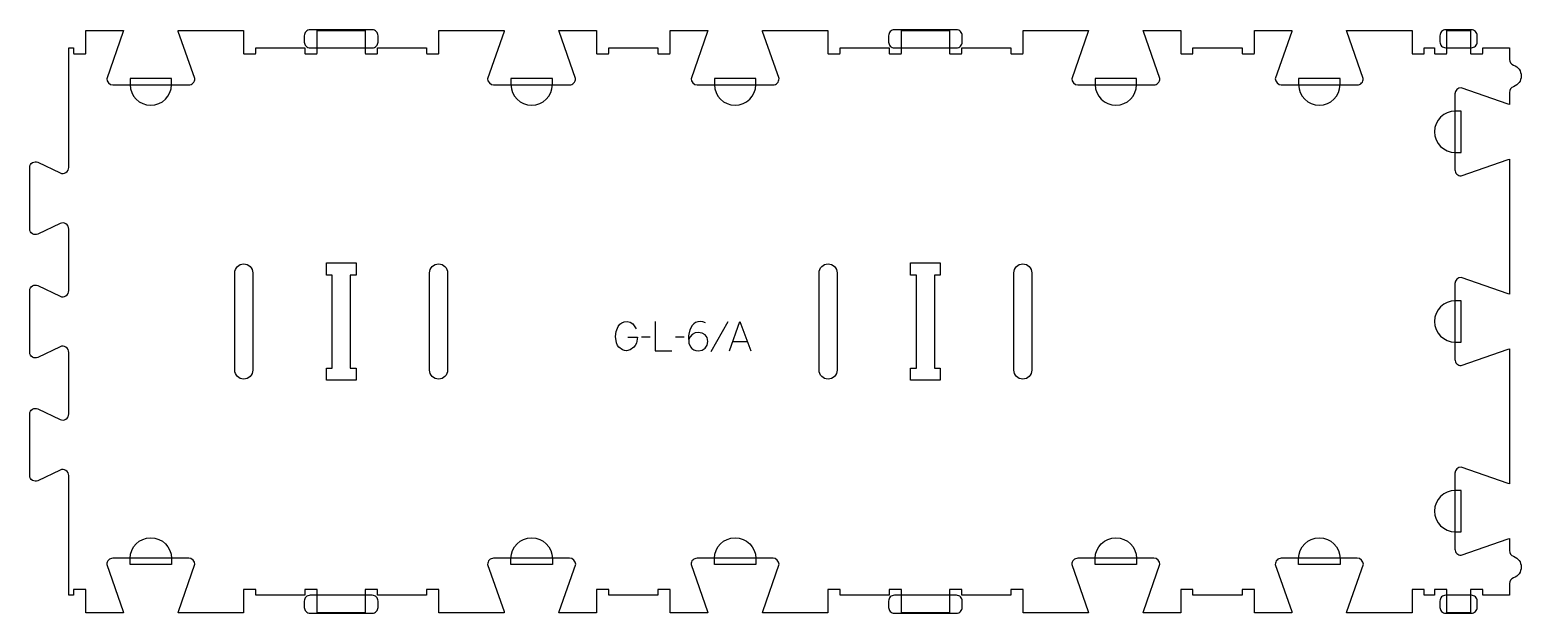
# Model space of a CAD drawing. Header units: millimetres. Extents: x -763 to 769, y -300 to 300.
import ezdxf

# ---------------------------------------------------------------- set-up
doc = ezdxf.new("R2010")
doc.units = ezdxf.units.MM
for name, color, linetype, true_color in [('1_ANYTOOL_1MMDEEP_LABELS_S', 2, 'Continuous', 0xffff00), ('3_ANYTOOL_CUTTHROUGH_INSID', 4, 'Continuous', 0x00ffff), ('4_ANYTOOL_CUTTHROUGH_OUTSI', 5, 'Continuous', 0x0000ff), ('5_ANYTOOL_HALF_MILL_9MM_IN', 3, 'Continuous', 0x00ff00)]:
    doc.layers.add(name, color=color, linetype=linetype, true_color=true_color)

msp = doc.modelspace()

# ---------------------------------------------------------------- linework, layer by layer
at = {"layer": '1_ANYTOOL_1MMDEEP_LABELS_S'}
for p, q in [((-45.9, -0.5), (-63.1, -31.2)), ((-125.5, -16.1), (-134.3, -16.2)), ((-90.6, -16.1), (-99.4, -16.2)), ((-40.7, -20.4), (-25.8, -20.4))]:
    msp.add_line(p, q, dxfattribs=at)
for points in [[(-148.4, -16.2), (-138.6, -16.2), (-139.6, -22.2), (-140.8, -24.5), (-142.3, -26.5), (-146, -29.1), (-150, -30), (-152, -29.8), (-154, -29.2), (-157.6, -26.5), (-159.1, -24.5), (-160.2, -22), (-161, -15.5), (-160.4, -10.2), (-158.4, -5.1), (-156.8, -2.8), (-154.8, -1.3), (-152.3, -0.3), (-149.3, 0), (-146.1, -0.6), (-143.5, -2.3), (-139.8, -7.4)], [(-120.3, 0), (-120.3, -30), (-103.2, -30)], [(-68.7, -1.5), (-71.5, -0.4), (-74.3, 0), (-76.7, -0.3), (-78.9, -1), (-80.8, -2.3), (-82.4, -4.2), (-84.8, -8.4), (-85.9, -12.9), (-86.2, -14.7), (-85.7, -22.2), (-84, -26.2), (-82.6, -27.9), (-80.8, -29.1), (-78.6, -29.8), (-76, -30), (-72.1, -29.3), (-69.1, -27.4), (-67.1, -24.4), (-66.5, -20.5), (-67.1, -16.6), (-68, -15), (-69.1, -13.7), (-72.2, -11.9), (-76.1, -11.3), (-79.5, -11.8), (-82.3, -13.2), (-84.5, -15.6), (-86.3, -18.8)], [(-44.2, -30), (-33.3, 0), (-22.2, -30)]]:
    msp.add_lwpolyline(points, dxfattribs=at)
at = {"layer": '3_ANYTOOL_CUTTHROUGH_INSID'}
for points in [[(-533.6, -50, -1), (-552.1, -50), (-552.1, 50, -1), (-533.6, 50)], [(-352.1, -50), (-352.1, 50, -1), (-333.6, 50), (-333.6, -50, -1)], [(66.4, -50, -1), (47.9, -50), (47.9, 50, -1), (66.4, 50)], [(247.9, -50), (247.9, 50, -1), (266.4, 50), (266.4, -50, -1)]]:
    msp.add_lwpolyline(points, format="xyb", close=True, dxfattribs=at)
for points in [[(-458.1, 60.2), (-427.6, 60.2), (-427.6, 47.7), (-433.6, 47.7), (-433.6, -47.8), (-427.6, -47.8), (-427.6, -60.3), (-458.1, -60.3), (-458.1, -47.8), (-452.1, -47.8), (-452.1, 47.7), (-458.1, 47.7)], [(141.9, 60.2), (172.4, 60.2), (172.4, 47.7), (166.4, 47.7), (166.4, -47.8), (172.4, -47.8), (172.4, -60.3), (141.9, -60.3), (141.9, -47.8), (147.9, -47.8), (147.9, 47.7), (141.9, 47.7)]]:
    msp.add_lwpolyline(points, close=True, dxfattribs=at)
at = {"layer": '4_ANYTOOL_CUTTHROUGH_OUTSI'}
msp.add_lwpolyline([(324.6, 299.2), (324.4, 297.9), (307.5, 249.5), (307.9, 247.2), (309.3, 245.1), (311.4, 243.7), (313.7, 243.2), (391.7, 243.2, 0.419618), (397.9, 249.6), (381, 297.9), (380.8, 299.2), (419.4, 299.2), (419.4, 275.5, 0.414214), (419.7, 275.2), (431.7, 275.2, 0.414214), (431.9, 275.5), (431.9, 281.2), (482.4, 281.2), (482.4, 275.5, 0.414214), (482.7, 275.2), (494.7, 275.2, 0.414214), (494.9, 275.5), (494.9, 299.2), (533.5, 299.2), (533.3, 297.9), (516.4, 249.5), (516.8, 247.2), (518.2, 245.1), (520.3, 243.7), (522.6, 243.2), (600.6, 243.2, 0.419618), (606.8, 249.6), (589.9, 297.9), (589.7, 299.2), (656.9, 299.2), (656.9, 275.5, 0.414214), (657.2, 275.2), (669.2, 275.2, 0.414214), (669.4, 275.5), (669.4, 281.2), (679.9, 281.2), (679.9, 275.5, 0.414214), (680.2, 275.2), (692.2, 275.2, 0.414214), (692.4, 275.5), (692.4, 299.2), (716.9, 299.2), (716.9, 275.5, 0.414214), (717.2, 275.2), (729.2, 275.2, 0.414214), (729.4, 275.5), (729.4, 281.2), (756.9, 281.2), (756.9, 269.3, 0.317837), (761.1, 263.5, -0.707107), (761.1, 241.3, 0.317837), (756.9, 235.4), (756.9, 223), (755.5, 223.2), (707.2, 240.1), (704.9, 239.7), (702.7, 238.3), (701.3, 236.2), (700.9, 233.9), (700.9, 155.9, 0.419618), (707.2, 149.7), (755.5, 166.6), (756.9, 166.8), (756.9, 28.1), (755.5, 28.3), (707.2, 45.2), (704.9, 44.8), (702.7, 43.4), (701.3, 41.3), (700.9, 39), (700.9, -39, 0.419618), (707.2, -45.2), (755.5, -28.3), (756.9, -28.1), (756.9, -166.8), (755.5, -166.6), (707.2, -149.7), (704.9, -150.1), (702.7, -151.5), (701.3, -153.6), (700.9, -155.9), (700.9, -233.9, 0.419618), (707.2, -240.1), (755.5, -223.2), (756.9, -223), (756.9, -235.4, 0.317837), (761.1, -241.3, -0.707107), (761.1, -263.5, 0.317837), (756.9, -269.3), (756.9, -281.3), (729.4, -281.3), (729.4, -275.5, 0.414214), (729.2, -275.3), (717.2, -275.3, 0.414214), (716.9, -275.5), (716.9, -299.3), (692.4, -299.3), (692.4, -275.5, 0.414214), (692.2, -275.3), (680.2, -275.3, 0.414214), (679.9, -275.5), (679.9, -281.3), (669.4, -281.3), (669.4, -275.5, 0.414214), (669.2, -275.3), (657.2, -275.3, 0.414214), (656.9, -275.5), (656.9, -299.3), (589.7, -299.3), (590, -297.9), (606.9, -249.5), (606.4, -247.2), (605, -245.1), (602.9, -243.7), (600.6, -243.3), (522.6, -243.3, 0.419618), (516.4, -249.6), (533.3, -297.9), (533.5, -299.3), (494.9, -299.3), (494.9, -275.5, 0.414214), (494.7, -275.3), (482.7, -275.3, 0.414214), (482.4, -275.5), (482.4, -281.3), (431.9, -281.3), (431.9, -275.5, 0.414214), (431.7, -275.3), (419.7, -275.3, 0.414214), (419.4, -275.5), (419.4, -299.3), (380.8, -299.3), (381, -297.9), (398, -249.5), (397.5, -247.2), (396.1, -245.1), (394, -243.7), (391.7, -243.3), (313.7, -243.3, 0.419618), (307.5, -249.6), (324.4, -297.9), (324.6, -299.3), (257.4, -299.3), (257.4, -275.5, 0.414214), (257.2, -275.3), (245.2, -275.3, 0.414214), (244.9, -275.5), (244.9, -281.3), (194.4, -281.3), (194.4, -275.5, 0.414214), (194.2, -275.3), (182.2, -275.3, 0.414214), (181.9, -275.5), (181.9, -299.3), (132.4, -299.3), (132.4, -275.5, 0.414214), (132.2, -275.3), (120.2, -275.3, 0.414214), (119.9, -275.5), (119.9, -281.3), (69.4, -281.3), (69.4, -275.5, 0.414214), (69.2, -275.3), (57.2, -275.3, 0.414214), (56.9, -275.5), (56.9, -299.3), (-10.3, -299.3), (-10, -297.9), (6.9, -249.5), (6.4, -247.2), (5, -245.1), (2.9, -243.7), (0.6, -243.3), (-77.4, -243.3, 0.419618), (-83.6, -249.6), (-66.7, -297.9), (-66.5, -299.3), (-105.1, -299.3), (-105.1, -275.5, 0.414214), (-105.3, -275.3), (-117.3, -275.3, 0.414214), (-117.6, -275.5), (-117.6, -281.3), (-168.1, -281.3), (-168.1, -275.5, 0.414214), (-168.3, -275.3), (-180.3, -275.3, 0.414214), (-180.6, -275.5), (-180.6, -299.3), (-219.2, -299.3), (-219, -297.9), (-202, -249.5), (-202.5, -247.2), (-203.9, -245.1), (-206, -243.7), (-208.3, -243.3), (-286.3, -243.3, 0.419618), (-292.5, -249.6), (-275.6, -297.9), (-275.4, -299.3), (-342.6, -299.3), (-342.6, -275.5, 0.414214), (-342.8, -275.3), (-354.8, -275.3, 0.414214), (-355.1, -275.5), (-355.1, -281.3), (-405.6, -281.3), (-405.6, -275.5, 0.414214), (-405.8, -275.3), (-417.8, -275.3, 0.414214), (-418.1, -275.5), (-418.1, -299.3), (-467.6, -299.3), (-467.6, -275.5, 0.414214), (-467.8, -275.3), (-479.8, -275.3, 0.414214), (-480.1, -275.5), (-480.1, -281.3), (-530.6, -281.3), (-530.6, -275.5, 0.414214), (-530.8, -275.3), (-542.8, -275.3, 0.414214), (-543.1, -275.5), (-543.1, -299.3), (-610.3, -299.3), (-610, -297.9), (-593.1, -249.5), (-593.6, -247.2), (-595, -245.1), (-597.1, -243.7), (-599.4, -243.3), (-677.4, -243.3, 0.419618), (-683.6, -249.6), (-666.7, -297.9), (-666.5, -299.3), (-705.1, -299.3), (-705.1, -275.5, 0.414214), (-705.3, -275.3), (-717.3, -275.3, 0.414214), (-717.6, -275.5), (-717.6, -281.3), (-722.6, -281.3), (-722.6, -158.4, 0.551268), (-731.5, -152.7), (-754.4, -163.6, -0.551268), (-762.6, -158.4), (-762.6, -95, -0.551268), (-754.4, -89.8), (-731.5, -100.7, 0.551268), (-722.6, -95), (-722.6, -31.7, 0.551268), (-731.5, -26), (-754.4, -36.9, -0.551268), (-762.6, -31.7), (-762.6, 31.7, -0.551268), (-754.4, 36.9), (-731.5, 26, 0.551268), (-722.6, 31.7), (-722.6, 95, 0.551268), (-731.5, 100.7), (-754.4, 89.8, -0.551268), (-762.6, 95), (-762.6, 158.4, -0.551268), (-754.4, 163.6), (-731.5, 152.7, 0.551268), (-722.6, 158.4), (-722.6, 281.2), (-717.6, 281.2), (-717.6, 275.5, 0.414214), (-717.3, 275.2), (-705.3, 275.2, 0.414214), (-705.1, 275.5), (-705.1, 299.2), (-666.5, 299.2), (-666.7, 297.9), (-683.6, 249.5), (-683.2, 247.2), (-681.8, 245.1), (-679.7, 243.7), (-677.4, 243.2), (-599.4, 243.2, 0.419618), (-593.2, 249.6), (-610.1, 297.9), (-610.3, 299.2), (-543.1, 299.2), (-543.1, 275.5, 0.414214), (-542.8, 275.2), (-530.8, 275.2, 0.414214), (-530.6, 275.5), (-530.6, 281.2), (-480.1, 281.2), (-480.1, 275.5, 0.414214), (-479.8, 275.2), (-467.8, 275.2, 0.414214), (-467.6, 275.5), (-467.6, 299.2), (-418.1, 299.2), (-418.1, 275.5, 0.414214), (-417.8, 275.2), (-405.8, 275.2, 0.414214), (-405.6, 275.5), (-405.6, 281.2), (-355.1, 281.2), (-355.1, 275.5, 0.414214), (-354.8, 275.2), (-342.8, 275.2, 0.414214), (-342.6, 275.5), (-342.6, 299.2), (-275.4, 299.2), (-275.6, 297.9), (-292.5, 249.5), (-292.1, 247.2), (-290.7, 245.1), (-288.6, 243.7), (-286.3, 243.2), (-208.3, 243.2, 0.419618), (-202.1, 249.6), (-219, 297.9), (-219.2, 299.2), (-180.6, 299.2), (-180.6, 275.5, 0.414214), (-180.3, 275.2), (-168.3, 275.2, 0.414214), (-168.1, 275.5), (-168.1, 281.2), (-117.6, 281.2), (-117.6, 275.5, 0.414214), (-117.3, 275.2), (-105.3, 275.2, 0.414214), (-105.1, 275.5), (-105.1, 299.2), (-66.5, 299.2), (-66.7, 297.9), (-83.6, 249.5), (-83.2, 247.2), (-81.8, 245.1), (-79.7, 243.7), (-77.4, 243.2), (0.6, 243.2, 0.419618), (6.8, 249.6), (-10.1, 297.9), (-10.3, 299.2), (56.9, 299.2), (56.9, 275.5, 0.414214), (57.2, 275.2), (69.2, 275.2, 0.414214), (69.4, 275.5), (69.4, 281.2), (119.9, 281.2), (119.9, 275.5, 0.414214), (120.2, 275.2), (132.2, 275.2, 0.414214), (132.4, 275.5), (132.4, 299.2), (181.9, 299.2), (181.9, 275.5, 0.414214), (182.2, 275.2), (194.2, 275.2, 0.414214), (194.4, 275.5), (194.4, 281.2), (244.9, 281.2), (244.9, 275.5, 0.414214), (245.2, 275.2), (257.2, 275.2, 0.414214), (257.4, 275.5), (257.4, 299.2)], format="xyb", close=True, dxfattribs=at)
at = {"layer": '5_ANYTOOL_HALF_MILL_9MM_IN'}
for points in [[(-474.7, 299.7, 0.414214), (-480.7, 293.7), (-480.7, 287.2, 0.414214), (-474.7, 281.2), (-411, 281.2, 0.414214), (-405, 287.2), (-405, 293.7, 0.414214), (-411, 299.7)], [(125.3, 299.7, 0.414214), (119.3, 293.7), (119.3, 287.2, 0.414214), (125.3, 281.2), (189, 281.2, 0.414214), (195, 287.2), (195, 293.7, 0.414214), (189, 299.7)], [(691.5, 299.7, 0.414214), (685.5, 293.7), (685.5, 287.3, 0.414214), (691.5, 281.3), (717.8, 281.3, 0.414214), (723.8, 287.3), (723.8, 293.7, 0.414214), (717.8, 299.7)], [(-659.6, 243.5, 1), (-617.1, 243.5), (-617.1, 249.7), (-659.6, 249.7)], [(-268.5, 243.5, 1), (-226, 243.5), (-226, 249.7), (-268.5, 249.7)], [(-59.6, 243.5, 1), (-17.1, 243.5), (-17.1, 249.7), (-59.6, 249.7)], [(331.5, 243.5, 1), (374, 243.5), (374, 249.7), (331.5, 249.7)], [(540.4, 243.5, 1), (582.9, 243.5), (582.9, 249.7), (540.4, 249.7)], [(701.2, 216.2, 1), (701.2, 173.7), (707.4, 173.7), (707.4, 216.2)], [(701.2, 21.3, 1), (701.2, -21.2), (707.4, -21.2), (707.4, 21.3)], [(701.2, -173.6, 1), (701.2, -216.1), (707.4, -216.1), (707.4, -173.6)], [(-659.6, -243.5, -1), (-617.1, -243.5), (-617.1, -249.8), (-659.6, -249.8)], [(-268.5, -243.5, -1), (-226, -243.5), (-226, -249.8), (-268.5, -249.8)], [(-59.6, -243.5, -1), (-17.1, -243.5), (-17.1, -249.8), (-59.6, -249.8)], [(331.5, -243.5, -1), (374, -243.5), (374, -249.8), (331.5, -249.8)], [(540.4, -243.5, -1), (582.9, -243.5), (582.9, -249.8), (540.4, -249.8)], [(-474.7, -281.3, 0.414214), (-480.7, -287.3), (-480.7, -293.8, 0.414214), (-474.7, -299.8), (-411, -299.8, 0.414214), (-405, -293.8), (-405, -287.3, 0.414214), (-411, -281.3)], [(125.3, -281.3, 0.414214), (119.3, -287.3), (119.3, -293.8, 0.414214), (125.3, -299.8), (189, -299.8, 0.414214), (195, -293.8), (195, -287.3, 0.414214), (189, -281.3)], [(691.5, -281.3, 0.414214), (685.5, -287.3), (685.5, -293.8, 0.414214), (691.5, -299.8), (717.8, -299.8, 0.414214), (723.8, -293.8), (723.8, -287.3, 0.414214), (717.8, -281.3)]]:
    msp.add_lwpolyline(points, format="xyb", close=True, dxfattribs=at)

doc.saveas('drawing.dxf')
